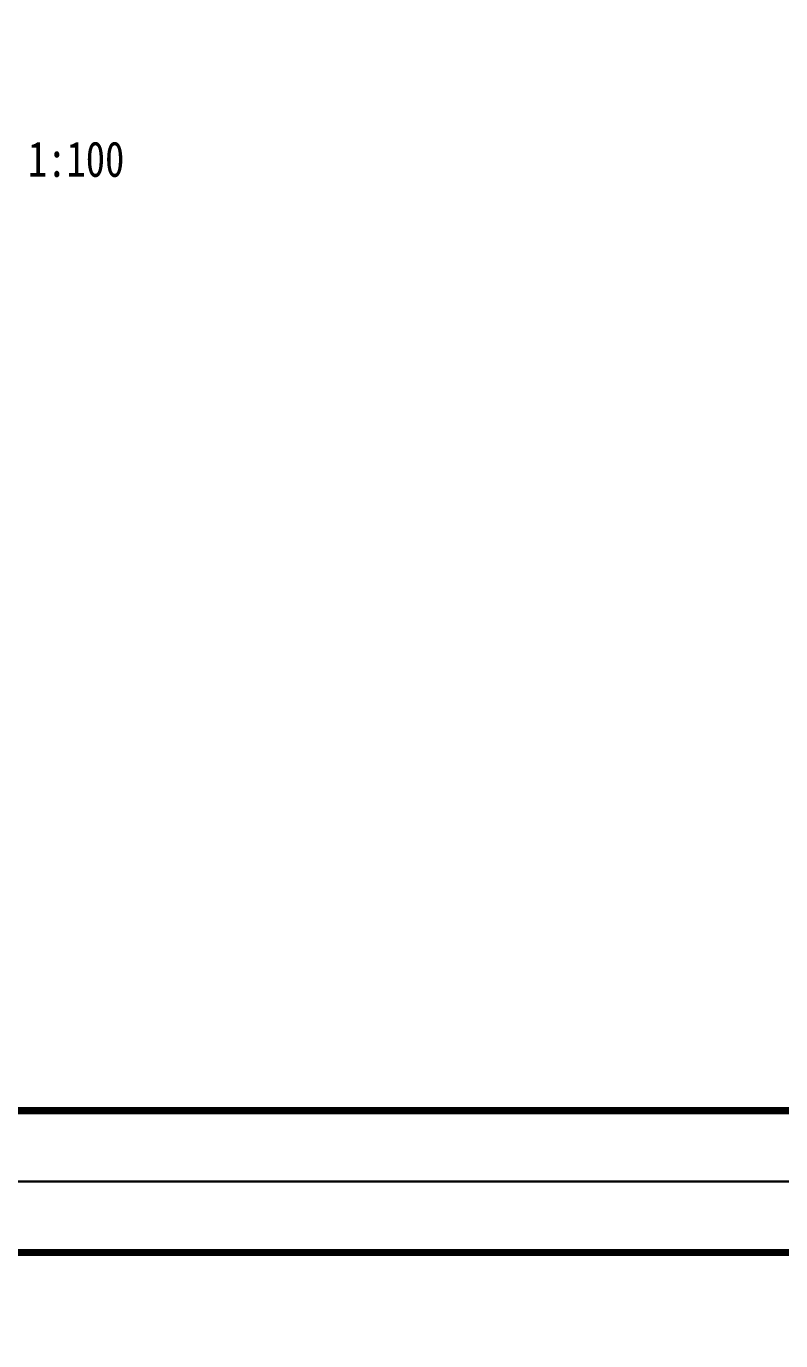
# Model space of a CAD drawing. Extents: x -129922 to 1190196, y -520662 to 139923.
# Drawn here: x 928330 to 938969, y -343230 to -324683 of the extents above; entities that cross this region are included whole.
import ezdxf
from ezdxf.enums import TextEntityAlignment as Align

# ---------------------------------------------------------------- set-up
doc = ezdxf.new("R2010")
doc.units = 0
doc.header["$LTSCALE"] = 1000
doc.header["$MEASUREMENT"] = 0
doc.layers.add('S-通用-TEXT', color=7, linetype='Continuous', lineweight=20)
doc.layers.add('Y-云图图框', color=7, linetype='Continuous')
doc.styles.add('_YT_Name', font='simhei.ttf', dxfattribs={"width": 0.8})
doc.styles.add('_YT_Sign_Text', font='ros.shx', dxfattribs={"width": 0.8, "bigfont": 'hztxt.shx'})
doc.styles.get("Standard").update_dxf_attribs({"font": 'gbenor.shx', "bigfont": 'gbcbig.shx'})
doc.styles.add('黑体', font='simhei.ttf', dxfattribs={"width": 0.8})

# ---------------------------------------------------------------- blocks, each defined once
blk = doc.blocks.new('ECMCTK_A1_横_单行图名--0')
at = {"color": 4}
blk.add_lwpolyline([(0, 0), (841, 0), (841, 594), (0, 594)], close=True, dxfattribs=at)
at = {"const_width": 1}
blk.add_lwpolyline([(25, 10), (831, 10), (831, 584), (25, 584)], close=True, dxfattribs=at)
at = {"color": 80, "flags": 3}
for tag, height, p in [('YTHQINS', 3, (34.31, 585.5)), ('ECMCKEY', 3, (292.07, 288.23)), ('YTTQINS', 5.62, (848.03, 12.81)), ('YTBARCODE_T1', 3, (749.78, 5.95)), ('YTFRAME', 3, (652.76, 5.84))]:
    blk.add_attdef(tag, text='', height=height, dxfattribs=at).set_placement(p, align=Align.MIDDLE_CENTER)
for tag, height, style, width, p in [('证书编号', 4, '_YT_Sign_Text', 0.8, (708.87, 43.81)), ('审查批准号', 4, '_YT_Sign_Text', 0.8, (761.06, 43.81)), ('工程号', 4, '_YT_Sign_Text', 0.5, (804.08, 44.12)), ('设计单位', 6, '_YT_Name', 0.8, (623.75, 38.6)), ('建设单位', 4, '_YT_Sign_Text', 0.8, (734.96, 36.11)), ('阶段', 4, '_YT_Sign_Text', 0.8, (804.08, 35.81)), ('项目号', 4, '_YT_Sign_Text', 0.5, (822.08, 33.72)), ('项目名称', 4, '_YT_Sign_Text', 0.8, (734.96, 28.11)), ('专业', 4, '_YT_Sign_Text', 0.8, (804.08, 27.31)), ('图纸编号', 4, '_YT_Sign_Text', 0.5, (803.93, 19.36)), ('图纸名称', 4.5, '_YT_Name', 0.8, (735.39, 15.06)), ('版本号', 4, '_YT_Sign_Text', 0.8, (822.08, 13)), ('出图比例', 4.2, '_YT_Sign_Text', 0.8, (681.82, 11.78)), ('日期', 4, '_YT_Sign_Text', 0.5, (803.88, 12.13))]:
    blk.add_attdef(tag, text='', height=height, dxfattribs=dict(style=style, width=width)).set_placement(p, align=Align.CENTER)
at = {"style": '_YT_Sign_Text', "width": 0.8, "flags": 3}
for tag, p, height in [('{审定人}', (605.87, 26.45), 6.24), ('{校对人}', (658.35, 26.53), 6.24), ('[审定人]', (590.95, 27.81), 4.1), ('[校对人]', (642.23, 27.82), 4.1), ('[审核人]', (591.01, 19.76), 4.1), ('{审核人}', (606.98, 18.44), 6.24), ('[设计人]', (642.47, 20.21), 4.1), ('{设计人}', (658.48, 18.54), 6.24), ('{项目负责人}', (608.28, 10.72), 6.24), ('{专业负责人}', (658.58, 10.36), 6.24), ('[项目负责人]', (590.78, 12.01), 4.1), ('[专业负责人]', (642.74, 11.77), 4.1)]:
    blk.add_attdef(tag, p, '', height=height, dxfattribs=at)
at = {"color": 80, "flags": 3}
for tag, p in [('YTQRCODE', (551.04, 11.91)), ('YTBZSIT', (25, 10)), ('EXT_TK_LEFT', (25, 10))]:
    blk.add_attdef(tag, p, '', height=3, dxfattribs=at)

msp = doc.modelspace()

# ---------------------------------------------------------------- block references
at = {"layer": 'Y-云图图框', "xscale": 100, "yscale": 100, "zscale": 100}
for p in [(882210.6, -340984.2), (882210.6, -400384.2)]:
    msp.add_blockref('ECMCTK_A1_横_单行图名--0', p, dxfattribs=at)

# ---------------------------------------------------------------- texts
at = {"layer": 'S-通用-TEXT', "style": '黑体', "width": 0.8}
msp.add_text('1:100', height=500, dxfattribs=at).set_placement((928352.4, -326807.2))

doc.saveas('drawing.dxf')
